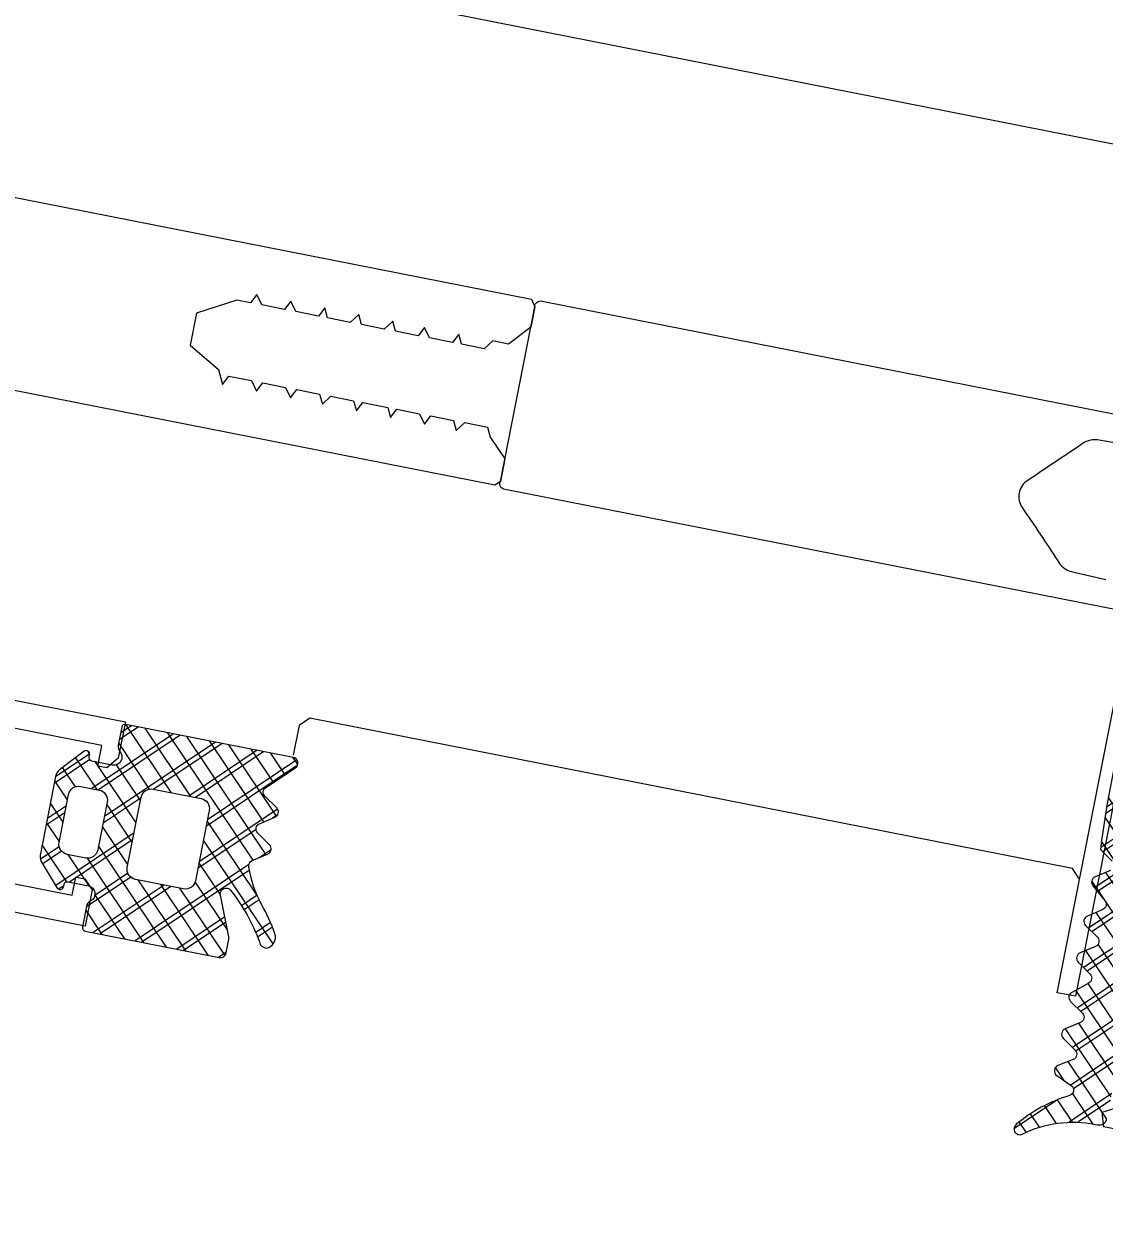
# Model space of a CAD drawing. Header units: millimetres. Extents: x -8689834 to 9419935, y 0 to 233063.
# Drawn here: x -188048.4 to -187991.4, y 112701.1 to 112764.3 of the extents above; entities that cross this region are included whole.
import ezdxf
from ezdxf import colors
from ezdxf.entities.mleader import LeaderData, LeaderLine
from ezdxf.math import Vec2, Vec3

# ---------------------------------------------------------------- set-up
doc = ezdxf.new("R2010")
doc.units = ezdxf.units.MM
doc.header["$MEASUREMENT"] = 0
doc.layers.get('0').update_dxf_attribs({"color": 250, "lineweight": 9})
for name, color, linetype, lineweight in [('АР_Окна', 4, 'Continuous', 0), ('АР_Отметки', 250, 'Continuous', 15), ('АР_Перегородки витражные', 152, 'Continuous', 13), ('АР_Сущ Несущая стена', 216, 'Continuous', 30)]:
    doc.layers.add(name, color=color, linetype=linetype, lineweight=lineweight)
doc.styles.add('ISOCPEUR', font='isocpeur.ttf', dxfattribs={"width": 0.7})

# ---------------------------------------------------------------- blocks, each defined once
blk = doc.blocks.new('стойка витр.')
h = blk.add_hatch()
h.set_pattern_fill('ANSI37', scale=0.5, angle=-69.23283665521843)
h.set_pattern_definition([(335.7671633447816, (-69115.31625940584, 318510.9409690977), (0.6515825639889636, 1.447617495164233), []), (65.76716334478155, (-69115.31625940584, 318510.9409690977), (-1.447617495164233, 0.6515825639889636), [])])
edge = h.paths.add_edge_path()
edge.add_line((-7.614656875375658, -25.62993601259222), (-7.273265914729564, -26.53020796886267))
edge.add_arc((-7.672138333263274, -26.68151659366696), 0.4266069692434679, -30.765631391378577, 20.77378547182468, ccw=False)
edge.add_arc((-6.938850257283542, -27.11794408495156), 0.4267278803339729, 149.2463648056786, 290.7703475873838)
edge.add_line((-6.787522688187892, -27.51693863464607), (-5.761497533734655, -27.12786096686614))
edge.add_arc((-5.826270069284272, -26.95688741173914), 0.1828317202082013, 290.7489596719217, 380.7853669983573)
edge.add_line((-5.655337706935825, -26.89200624793739), (-5.698566115868744, -26.77800989551906))
edge.add_arc((-5.527559815348082, -26.71316091253391), 0.1828894349380834, 65.75635340077491, 200.7677215485159, ccw=False)
edge.add_line((-5.452462167653721, -26.54640093915077), (-3.994188920449233, -27.29736676610628))
edge.add_arc((-4.339684557994865, -27.83227055815794), 0.6367804192296694, 19.809448943918426, 57.14148607166612, ccw=False)
edge.add_line((-3.740585688123247, -27.61647007986176), (-2.270775810728082, -31.49246202532231))
edge.add_arc((-2.862326952422118, -31.72816639327794), 0.6367804192285443, -15.60715938413449, 21.72487774361298, ccw=False)
edge.add_line((-2.249025291763246, -31.89948590572749), (-2.842686385673005, -33.42856309223862))
edge.add_arc((-3.009474684396633, -33.35352837480535), 0.1828894349365558, 200.7666051236535, 335.7779732896313, ccw=False)
edge.add_line((-3.180482248484623, -33.41837402567035), (-3.223710657359334, -33.30437767335388))
edge.add_arc((-3.394684212462365, -33.36915020895407), 0.1828317202037067, 20.74895968940122, 110.7853670142414)
edge.add_line((-3.459565376309911, -33.19821784662781), (-4.485590530792251, -33.58729551440774))
edge.add_arc((-4.334307311281267, -33.98630688185023), 0.4267278803335083, 110.7639791032461, 252.2879618854569)
edge.add_arc((-4.593835025358378, -34.79921876089735), 0.4266069692128739, 20.760541213745626, 72.2999580801698, ccw=False)
edge.add_line((-4.194927641627146, -34.64800234186259), (-3.805871961842058, -35.67396951244882))
edge.add_arc((-3.976804324152614, -35.73885067632053), 0.1828317201976034, -69.25104032001241, 20.78536702306718, ccw=False)
edge.add_line((-3.912031788582681, -35.9098242314285), (-10.63804850899032, -38.46038830642647))
edge.add_arc((-10.76198657700206, -38.18099989774544), 0.3056444463879536, 200.8460379983515, 293.92230867425997, ccw=False)
edge.add_line((-11.04762355046114, -38.2897659172595), (-11.3069940036512, -37.6057878035499))
edge.add_arc((-11.02280217192234, -37.49789568213767), 0.3039830703908278, 175.7219656777917, 200.7890354028728, ccw=False)
edge.add_line((-11.32593828623067, -37.47521963119652), (-11.26283276302274, -35.23454482450325))
edge.add_arc((-11.5667631736687, -35.21197449929495), 0.3047673113958011, 355.7529257944983, 510.3971654946409)
edge.add_arc((-3.085478140807247, -39.81161386289363), 9.95296756819478, 151.493160172311, 169.5799937381118)
edge.add_arc((-13.27454869620142, -38.00608067109534), 0.4002801790508524, 282.30928711923883, 359.2250395672268, ccw=False)
edge.add_arc((-13.15914824141406, -37.79549114656839), 0.6024183835459826, 172.8865217206561, 267.13931994465963, ccw=False)
edge.add_arc((-2.924576102079248, -39.73891867786803), 11.01872594919693, 160.6453850739864, 169.4469810176308, ccw=False)
edge.add_arc((-19.07760885644255, -34.09585671602533), 6.091684827120307, 340.9199566399376, 360.7754221413588)
edge.add_arc((-13.29124725463213, -34.01305259408502), 0.3047655738143686, 359.9316076928689, 436.4302022680961)
edge.add_line((-13.21974018984474, -33.71679460741143), (-14.0766899229202, -33.52020163946145))
edge.add_arc((-14.00514734915965, -33.22393144415915), 0.3047857747414494, 145.1100748207506, 256.424251871352, ccw=False)
edge.add_line((-14.2551486332959, -33.04959347808472), (-13.74402617113083, -32.33421562775766))
edge.add_arc((-13.99402745527389, -32.1598776616858), 0.3047857747455562, 325.1100748218798, 436.4242518702226)
edge.add_line((-13.92248488150653, -31.86360746638093), (-14.7794566025841, -31.6669565144839))
edge.add_arc((-14.7079140287954, -31.37068631918638), 0.3047857747434108, 145.1100748199116, 256.4242518659954, ccw=False)
edge.add_line((-14.95791531293071, -31.19634835310717), (-14.44679285076563, -30.48097050278011))
edge.add_arc((-14.69684457899481, -30.30662212908397), 0.3048331054870662, 325.1138936033488, 425.7589859189499)
edge.add_line((-14.57168746687239, -30.0286672415823), (-16.28069433249766, -29.27720980550657))
edge.add_arc((-16.15556139849932, -28.99925320327871), 0.3048247429148342, 110.79403674408451, 245.7632621299588, ccw=False)
edge.add_line((-16.26377712844987, -28.71428394233226), (-7.850470401957864, -25.52388481301023))
edge.add_arc((-7.785589238115906, -25.69481717533219), 0.1828317201977073, 20.785366643697614, 110.7853670130821, ccw=False)
edge = h.paths.add_edge_path(flags=16)
edge.add_line((-3.343847721320344, -31.0696095920357), (-4.256775251385989, -28.66215553430811))
edge.add_arc((-4.763091039367282, -28.8541548874382), 0.5414973949720253, 20.7671633452251, 110.7671633452251)
edge.add_line((-4.955090392497368, -28.34783909945691), (-5.880512773175724, -28.69876731990371))
edge.add_arc((-5.68851342006019, -29.20508310789228), 0.5414973949736688, 110.7671633435124, 200.7671633435124)
edge.add_line((-6.194829208048759, -29.39708246100781), (-5.281901677954011, -31.8045365187354))
edge.add_arc((-4.775585889972717, -31.61253716560532), 0.5414973949720253, 200.7671633452251, 290.7671633452251)
edge.add_line((-4.583586536842631, -32.11885295358661), (-3.658164156164275, -31.76792473313981))
edge.add_arc((-3.850163509294362, -31.26160894516579), 0.541497394965222, 290.7671633454981, 380.7671633454981)
edge = h.paths.add_edge_path(flags=16)
edge.add_line((-6.665125275787432, -32.97088079506648), (-8.003619441966293, -29.4411776089255))
edge.add_arc((-8.509935229947587, -29.63317696205559), 0.5414973949720253, 20.7671633452251, 110.7671633452251)
edge.add_line((-8.701934583077673, -29.12686117407429), (-11.1093675273587, -30.03978069775621))
edge.add_arc((-10.91736817424317, -30.54609648574478), 0.5414973949736688, 110.7671633435124, 200.7671633435124)
edge.add_line((-11.42368396223173, -30.73809583886032), (-10.08518979602377, -34.2677990250013))
edge.add_arc((-9.578874008042476, -34.07579967187121), 0.5414973949720253, 200.7671633452251, 290.7671633452251)
edge.add_line((-9.38687465491239, -34.5821154598525), (-6.979441710631363, -33.66919593617058))
edge.add_arc((-7.171441063761449, -33.16288014819656), 0.541497394965222, 290.7671633454981, 380.7671633454981)
h = blk.add_hatch()
h.set_pattern_fill('ANSI37', scale=0.5, angle=-69.23283665521843)
h.set_pattern_definition([(335.7671633447816, (-69115.91679156918, 318510.7132420751), (0.6515825639889636, 1.447617495164233), []), (65.76716334478155, (-69115.91679156918, 318510.7132420751), (-1.447617495164233, 0.6515825639889636), [])])
edge = h.paths.add_edge_path()
edge.add_arc((-61.4231846681505, -46.18171078326122), 0.5487303657935584, 155.7657062155241, 200.7671633447816)
edge.add_line((-61.92355794899049, -45.95647403381008), (-61.2158101547102, -44.38418138318229))
edge.add_arc((-61.04906058835331, -44.45924160668073), 0.1828645893715156, 20.76716334478156, 155.7657062155241)
edge.add_line((-60.87807688978501, -44.39440310015198), (-60.79158864807687, -44.62247867199039))
edge.add_arc((-60.62063568932354, -44.55765182228788), 0.1828317201998032, 200.7671633447816, 290.7671633447816)
edge.add_line((-60.55580883962102, -44.72860478100483), (-59.41573388126562, -44.29627843504568))
edge.add_arc((-59.56703588945675, -43.89728440591716), 0.4267183308264255, -69.23283665521843, 72.29363907948373)
edge.add_arc((-59.30747769982554, -43.08429274379887), 0.4267017864716978, 200.7671633447816, 252.293639079486)
edge.add_line((-59.70645626049372, -43.23558888620755), (-63.00984306025202, -34.52432573194528))
edge.add_arc((-62.72490235927398, -34.41627373836673), 0.3047399585219917, 110.7671633447816, 200.7671633447816)
edge.add_line((-62.83295435277978, -34.13133303751965), (-60.55276270053582, -33.26666451912024))
edge.add_arc((-60.44481104638544, -33.55134061801073), 0.3044569814295733, 76.40287424864536, 110.7671633447816)
edge.add_line((-60.3732352333609, -33.25541671472456), (-60.07017099490622, -33.59351893464918))
edge.add_arc((-108.2133039044274, -55.86215009907028), 53.04387976268197, 16.71140087810911, 24.82292581145404)
edge.add_line((-57.40971669906867, -40.60932389061054), (-57.92081016927841, -41.32469074693654))
edge.add_arc((-57.67080742027611, -41.49902445886983), 0.304784542952794, 145.110888314415, 256.4234383751481)
edge.add_line((-57.74235391136608, -41.79529244099831), (-56.88543317024596, -41.99189640294935))
edge.add_arc((-56.95697966133594, -42.28816438507783), 0.304784542952794, -34.8891116855724, 76.4234383751481)
edge.add_line((-56.70697691233363, -42.46249809701112), (-57.17481998566655, -43.29191928954242))
edge.add_arc((-56.92481723669334, -43.46625300146843), 0.304784542952794, 145.1108883144276, 256.4234383751481)
edge.add_line((-56.99636372778332, -43.76252098359691), (-56.1394429866632, -43.95912494554796))
edge.add_arc((-56.21098947775317, -44.25539292764006), 0.3047845429175452, -34.88911168634446, 76.4234383742182)
edge.add_line((-55.96098672877997, -44.42972663955879), (-56.47208019898972, -45.14509349588479))
edge.add_arc((-56.22207744998741, -45.31942720781808), 0.304784542952794, 145.110888314415, 256.4234383752311)
edge.add_line((-56.29362394107739, -45.61569518994656), (-55.43668121195515, -45.81235713578644))
edge.add_arc((-55.50822770304512, -46.10862511790765), 0.3047845429466369, -34.88911168643649, 76.42343837776687)
edge.add_line((-55.25822495407192, -46.28295882984094), (-55.76931842428166, -46.99832568616694))
edge.add_arc((-55.51931567527936, -47.17265939811477), 0.3047845429466368, 145.1108883110316, 256.4234383751786)
edge.add_line((-55.59086216636933, -47.46892738023598), (-54.69071301640361, -47.77952769444528))
edge.add_arc((-54.76225950749358, -48.07579567657376), 0.304784542952794, -34.88911168566796, 76.42343837513553)
edge.add_line((-54.51225675849128, -48.25012938850705), (-55.0233282406989, -48.96555422872189))
edge.add_arc((-54.7733254917257, -49.13988794066245), 0.3047845429466368, 145.1108883109486, 256.4234383751578)
edge.add_line((-54.84487198281568, -49.43615592278366), (-53.98795124169555, -49.6327598847347))
edge.add_arc((-54.05949773284374, -49.92902786688501), 0.3047845429818857, -34.88911169317796, 76.42343837111807)
edge.add_line((-53.80949498384143, -50.10336157886923), (-54.32058845405118, -50.81872843519523))
edge.add_arc((-54.07058570504887, -50.99306214712851), 0.3047845429527939, 145.110888314415, 256.4234383750821)
edge.add_line((-54.14213219613885, -51.289330129257), (-53.29055360303028, -51.47184183257195))
edge.add_arc((-53.362076024001, -51.76811134383752), 0.3047803799531579, -43.67508993618791, 76.42790436632716)
edge.add_line((-53.141638296569, -51.97858292939782), (-53.80995652789716, -52.62318184232572))
edge.add_arc((-53.58948976171087, -52.83365406201483), 0.304801821276656, 136.3285933989482, 262.747126980386)
edge.add_arc((-54.63612651554286, -61.05759711530845), 7.985474883734515, 59.5860415328172, 82.74712698038475)
edge.add_arc((-50.74783774605021, -54.43386708250182), 0.3048115604497932, 253.2910110232634, 419.5860415328165)
edge.add_arc((-52.57053616183111, -60.50577614369104), 6.03477116777137, 73.29101102326332, 110.7671633447816)
edge.add_line((-54.71029190413537, -54.86308986830409), (-54.82445022999309, -54.90637969896488))
edge.add_arc((-54.97574411131791, -54.50740710097307), 0.4266954176128115, 200.7671633447816, 290.7671633447816)
edge.add_line((-55.37471671431558, -54.65870098416781), (-56.71485841512913, -51.12465313347639))
edge.add_arc((-56.31587985443184, -50.97335699107498), 0.4267017864716978, 149.2366398299847, 200.7671633447816)
edge.add_arc((-57.04912318740389, -50.53689152278093), 0.4266140358978636, -30.76336017001563, 40.01429570365114)
edge.add_arc((-57.04924751253566, -50.53686138928606), 0.4266898917694475, 40.00046259028549, 110.7671633447816)
edge.add_line((-57.20053943697712, -50.13789395169442), (-58.34061702035251, -50.57022129308461))
edge.add_arc((-58.27579017065, -50.74117425180884), 0.1828317201998032, 110.7671633447816, 200.7671633447816)
edge.add_line((-58.44674312937423, -50.80600110151136), (-58.36025488766609, -51.03407667334977))
edge.add_arc((-58.5312385862635, -51.09891517987853), 0.1828645893715156, 245.768620474039, 380.7671633447816)
edge.add_line((-58.60629032819998, -51.26566856380668), (-60.17861897521652, -50.55800074261788))
edge.add_arc((-59.95340767674497, -50.05761600615369), 0.5487303657759914, 200.7671633447816, 245.768620474038)
edge.add_line((-60.46648650063435, -50.25217996134597), (-61.93626349206897, -46.37627473846078))
edge = h.paths.add_edge_path(flags=16)
edge.add_arc((-59.3589242202288, -49.0410722918532), 0.5414973949664272, 200.7671633447816, 290.7671633447816)
edge.add_line((-60.77816753828665, -46.82561758724478), (-59.8652400081919, -49.23307164497237))
edge.add_arc((-60.27185175029445, -46.63361823412561), 0.5414973949664272, 110.7671633447816, 200.7671633447816)
edge.add_line((-59.31039323387085, -45.68990118378861), (-60.46385110344272, -46.12730244614795))
edge.add_arc((-59.11839388072258, -46.19621697176626), 0.5414973949664272, 20.76716334478156, 110.7671633447816)
edge.add_line((-57.69915056266473, -48.4116716763674), (-58.61207809275948, -46.00421761863981))
edge.add_arc((-58.20546635065693, -48.60367102949385), 0.5414973949664272, -69.23283665521843, 20.76716334478156)
edge.add_line((-59.16692486710963, -49.54738807983085), (-58.01346699753776, -49.10998681747151))
at = {"lineweight": 0, "ltscale": 100, "transparency": 33554687}
for points in [[(-4.8720624113339, 3.563811556159635), (-32.68827406296623, -6.984337978748954), (-32.78663952485658, -7.412805841304362), (-32.39756185706938, -8.438830995786702), (-31.09647737510386, -9.118948907402228), (-30.2985029091069, -8.81635004535201), (-29.78357822878752, -9.142708211846184), (-28.64349873815081, -8.710380147196702), (-28.58844165704795, -8.16787993638718), (-28.18751332900138, -8.537466511741513), (-27.04754980615689, -8.105182423096267), (-26.87849637278123, -7.51945380341931), (-26.47751006082399, -7.889018390778801), (-25.33748855406884, -7.456712314131437), (-25.28243147299509, -6.914212103321915), (-24.7675067926466, -7.240570269808813), (-23.62748528589145, -6.808264193168725), (-23.5724282048177, -6.265763982351928), (-23.05744554058765, -6.592100160843984), (-21.91748201774317, -6.159816072198737), (-21.86242493664031, -5.617315861389216), (-21.46149660859373, -5.986902436743549), (-20.32147510183859, -5.554596360096184), (-20.15236368455226, -4.968845752424386), (-19.75143535650568, -5.338432327778719), (-18.6114718336612, -4.906148239133472), (-18.44241840028553, -4.320419619456516), (-18.0414320883574, -4.689984206808731), (-17.35739599072258, -4.430591765623831), (-15.14439867439796, -4.764904394331097), (-14.53915697429329, -6.360969294146344), (-15.78927863537683, -7.87813783652382), (-15.87193323494284, -8.691881148712127), (-16.27286156296032, -8.322294573416002), (-17.41288306971546, -8.754600650063367), (-17.58193650312023, -9.340329269682115), (-17.9828648311377, -8.97074269438599), (-19.12288633789285, -9.403048771026079), (-19.29193977129762, -9.988777390644827), (-19.69292608322576, -9.61921280335082), (-20.83288960607024, -10.05149689199607), (-20.8879466871731, -10.59399710274738), (-21.40287136749248, -10.26763893631141), (-22.54295085812919, -10.6999670009609), (-22.59800793926115, -11.24246721171221), (-22.99893626727862, -10.87288063641608), (-24.25289614239591, -11.34839313392149), (-24.30795322352787, -11.89089334468008), (-24.70893953545601, -11.52132875738607), (-25.84896104221116, -11.95363483402616), (-26.01801447558682, -12.53936345364491), (-26.4189428036334, -12.16977687834878), (-27.55896431035944, -12.60208295499615), (-27.61402139149141, -13.14458316574746), (-28.12900405569235, -12.81824698731361), (-29.26896757853683, -13.25053107595886), (-29.32402465966879, -13.79303128671745), (-29.89022619093885, -15.05085136390699), (-29.45792011427693, -16.19087287064031), (-29.14341260807123, -16.33238676948531), (-1.327200956468005, -5.784237234569446)], [(-2.258247086545452, -23.27287612311193), (-7.844300284108613, -25.39115610946465), (-7.152623754285742, -27.21515572990756), (-6.480474312818842, -27.61228183979256), (-6.024430919787847, -27.43934621633525), (-6.413508587575052, -26.41332106186019), (-1.739484192192322, -24.64089033441996)], [(1.113700732850702, -32.16493950470613), (-3.560323662532028, -33.93737023214635), (-3.906150933442404, -33.02539941386931), (-4.3621943264734, -33.19833503732661), (-4.645266100153094, -33.82723408192396), (-3.953589570330223, -35.65123370236688), (88.61521743849153, -0.5483364844694734)], [(-69.8438361948356, -5.633594956780144), (-69.21493715024553, -5.916666730459838), (-30.90838462579995, 8.609511357899464), (-30.62531285212026, 9.238410402496811), (-31.1873041553481, 10.72042096611403)], [(-67.79633972485317, -59.86096016635565), (-55.14222276612418, -55.06240889040782), (-55.17360051473952, -54.29197395897063), (-58.74284135404741, -53.81994964957266)], [(-56.0608929025766, -41.98018508909445), (-55.7778211288678, -41.3512860444971), (-17.47126860445132, -26.8251079561378), (-16.84236955983215, -27.10817972981749), (-16.28037825660431, -28.59019029343472)]]:
    blk.add_lwpolyline(points, dxfattribs=at)
blk.add_lwpolyline([(-72.91737339223619, -0.2793946658493951), (-54.81141330953687, -48.02608389785019), (-53.89938450735644, -47.68023463893769), (-72.00534459005576, 0.06645459306309931)], close=True)
for points in [[(-62.61002546586678, -19.89566012677096), (-60.83807044223067, -19.28752400128724, -0.2080566110632873), (-59.94503853938659, -19.40384657128016, -1.575399656426527e-05), (-56.87977393603069, -20.78551547546522, -0.4398191101055806), (-56.36006749374792, -22.15601788895583, -1.575399656426528e-05), (-57.73845635901671, -25.2227588602982, -0.2080566110632873), (-58.32981322327396, -25.9019745689875), (-60.05946139091975, -26.62167684709857, -0.4411110715409258)], [(-60.62370682114852, -28.40042247599195), (-29.6323624739598, -16.64818975485105, 0.5239329190821609), (-29.45792011430603, -16.19087287058937), (-29.84699778209324, -15.16484771611431), (-32.39756185706938, -8.438830995786702), (-32.78663952485658, -7.412805841304362, 0.5239329190821609), (-33.2204523376422, -7.186144611914642), (-64.21182667926769, -18.93829823563283, 0.4143255057077639)]]:
    blk.add_lwpolyline(points, format="xyb", dxfattribs=at)
at = {"color": 7, "lineweight": 0, "ltscale": 100, "transparency": 33554687}
blk.add_lwpolyline([(-7.614656875375658, -25.62993601259222), (-7.273265914729564, -26.53020796886267, -0.2287523810762611), (-7.305569090007339, -26.89973780277796, 0.7101639231358212), (-6.787522688187892, -27.51693863464607), (-5.761497533734655, -27.12786096686614, 0.4143996870914876), (-5.655337706935825, -26.89200624793739), (-5.698566115868744, -26.77800989551906, -0.6682503890445888), (-5.452462167653721, -26.54640093915077), (-3.994188920449233, -27.29736676610628, -0.1643479059441302), (-3.740585688123247, -27.61647007986176), (-2.270775810728082, -31.49246202532231, -0.1643479059441302), (-2.249025291763246, -31.89948590572749), (-2.842686385673005, -33.42856309223862, -0.6682503891596868), (-3.180482248484623, -33.41837402567035), (-3.223710657359334, -33.30437767335388, 0.4143996870833266), (-3.459565376309911, -33.19821784662781), (-4.485590530792251, -33.58729551440774, 0.7101639231391418), (-4.464132105349563, -34.39280682858953, -0.2287523810910513), (-4.194927641627146, -34.64800234186259), (-3.805871961842058, -35.67396951244882, -0.4143996871765861), (-3.912031788582681, -35.9098242314285), (-10.63804850899032, -38.46038830642647, -0.4300281847644905), (-11.04762355046114, -38.2897659172595), (-11.3069940036512, -37.6057878035499, -0.1098139781175365), (-11.32593828623067, -37.47521963119652), (-11.26283276302274, -35.23454482450325, 0.8000358277039689), (-11.83174935798161, -35.06142405519495, 0.07908294790216032), (-12.87430513065192, -38.01149454006372, -0.3488032577412263), (-13.18921346374555, -38.39715882165183, -0.4361245879823007), (-13.75692971088574, -37.72089072036033, -0.03842309887939363), (-13.32058396766661, -36.08715992321959, 0.08685322061285544), (-12.98648189794039, -34.01341638380836, 0.3467629046601076), (-13.21974018984474, -33.71679460741143), (-14.0766899229202, -33.52020163946145, -0.5278770357902526), (-14.2551486332959, -33.04959347808472), (-13.74402617113083, -32.33421562775766, 0.5278770357776507), (-13.92248488150653, -31.86360746638093), (-14.7794566025841, -31.6669565144839, -0.5278770357650493), (-14.95791531293071, -31.19634835310717), (-14.44679285076563, -30.48097050278011, 0.4697389635461835), (-14.57168746687239, -30.0286672415823), (-16.28069433249766, -29.27720980550657, -0.667984424932516), (-16.26377712844987, -28.71428394233226), (-7.850470401957864, -25.52388481301023, -0.4142135642613711)], format="xyb", close=True, dxfattribs=at)
at = {"color": 7}
for points in [[(-3.343847721320344, -31.0696095920357), (-4.256775251385989, -28.66215553430811, 0.414213562373095), (-4.955090392497368, -28.34783909945691), (-5.880512773175724, -28.69876731990371, 0.414213562373095), (-6.194829208048759, -29.39708246100781), (-5.281901677954011, -31.8045365187354, 0.414213562373095), (-4.583586536842631, -32.11885295358661), (-3.658164156164275, -31.76792473313981, 0.414213562373095)], [(-6.665125275787432, -32.97088079506648), (-8.003619441966293, -29.4411776089255, 0.414213562373095), (-8.701934583077673, -29.12686117407429), (-11.1093675273587, -30.03978069775621, 0.414213562373095), (-11.42368396223173, -30.73809583886032), (-10.08518979602377, -34.2677990250013, 0.414213562373095), (-9.38687465491239, -34.5821154598525), (-6.979441710631363, -33.66919593617058, 0.414213562373095)]]:
    blk.add_lwpolyline(points, format="xyb", close=True, dxfattribs=at)
at = {"color": 7, "lineweight": 0, "ltscale": 100, "transparency": 33554687}
for points in [[(-60.07017099493532, -33.59351893464918, -0.03540799054371244), (-57.40971669906867, -40.60932389061054), (-57.92081016927841, -41.32469074693654, 0.527867958552825)], [(-57.74235391136608, -41.79529244099831), (-56.88543317024596, -41.99189640294935, -0.5278679585528249), (-56.70697691233363, -42.46249809701112), (-57.17481998566655, -43.29191928953514, 0.527867958552825), (-56.99636372778332, -43.76252098359691), (-56.1394429866632, -43.95912494554796, -0.5278679585528249), (-55.96098672877997, -44.42972663955879), (-56.47208019898972, -45.14509349588479, 0.527867958552825), (-56.29362394107739, -45.61569518994656), (-55.43668121195515, -45.81235713578644, -0.5278679585717272), (-55.25822495407192, -46.28295882984094), (-55.76931842428166, -46.99832568616694, 0.5278679585717273), (-55.59086216636933, -47.46892738023598), (-54.69071301640361, -47.77952769444528, -0.5278679585528249), (-54.51225675849128, -48.25012938850705), (-55.02332824072801, -48.96555422872189, 0.5278679585717273), (-54.84487198281568, -49.43615592278366), (-53.98795124169555, -49.6327598847347, -0.5278679585717272), (-53.80949498384143, -50.10336157886923), (-54.32058845405118, -50.81872843519523, 0.5278679585528251), (-54.14213219613885, -51.289330129257), (-53.29055360303028, -51.47184183257923, -0.5779496213016146), (-53.141638296569, -51.97858292939782), (-53.80995652789716, -52.62318184232572, 0.615333828900983), (-53.62795459362678, -53.13601908472629, -0.1014034095220688), (-50.59355139863328, -54.17098724229436, -0.8870851218243345), (-50.83548992767464, -54.72580403192842, 0.1649969122064492), (-54.71037595931557, -54.86312174275372), (-54.82437231158838, -54.90635015161388, -0.4143043114941015), (-55.37473404189222, -54.65865529014263)]]:
    blk.add_lwpolyline(points, format="xyb", dxfattribs=at)
blk = doc.blocks.new('A$Cae753e6d')
h = blk.add_hatch()
h.set_pattern_fill('ANSI37', color=5, scale=0.4999999999999999, angle=11.05056813833426)
h.set_pattern_definition([(56.05056813833426, (-325621.265985979, -14412.00416827056), (-1.316880116997287, 0.8865568269756945), []), (146.0505681383342, (-325621.265985979, -14412.00416827056), (-0.8865568269756945, -1.316880116997287), [])])
edge = h.paths.add_edge_path()
edge.add_line((9.422311599832028, -56.64755076107394), (10.36728703428525, -56.46300046607212))
edge.add_arc((10.44910543868434, -56.88168800458581), 0.4266069692410905, 49.51777340105292, 101.05719026425612, ccw=False)
edge.add_arc((11.00303281618015, -56.23257721432165), 0.4267278803678299, 229.5297695967835, 371.0537523784885)
edge.add_line((11.42184393119533, -56.150760750068), (11.21151499263942, -55.07378777605481))
edge.add_arc((11.03206214064672, -55.10877508535126), 0.1828317201694474, 11.0323644559501, 101.0687717823858)
edge.add_line((10.99696080910508, -54.92934450149187), (10.87730390776414, -54.95271306288487))
edge.add_arc((10.84224677426001, -54.77321503280623), 0.1828894349371676, 146.0397581948862, 281.0511263426273, ccw=False)
edge.add_line((10.69055363093503, -54.67104979566648), (11.67686645395588, -53.36044018491521))
edge.add_arc((12.14578586899953, -53.79125787782336), 0.63678041924009, 100.09285373580951, 137.4248908635572, ccw=False)
edge.add_line((12.03419396467507, -53.16433160686574), (16.10265033214819, -52.36977674829541))
edge.add_arc((16.23513446424144, -52.99262284237732), 0.636780419116041, 64.67624540846452, 102.00828253621222, ccw=False)
edge.add_line((16.50750624388456, -52.41703365222202), (17.91445317131002, -53.26024826329376))
edge.add_arc((17.81234518105123, -53.41197994665619), 0.1828894349345614, -78.94999008860498, 56.06137807737059, ccw=False)
edge.add_line((17.84739881695714, -53.59147865980049), (17.72774191573262, -53.61484722116438))
edge.add_arc((17.76272922512661, -53.7943000731664), 0.1828317201972567, 101.0323644853947, 191.0687718102334)
edge.add_line((17.58329864125699, -53.82940140480059), (17.79362757969648, -54.90637437884288))
edge.add_arc((18.21244778606908, -54.82460446636816), 0.426727880331382, 191.0473838963404, 332.5713666785506)
edge.add_arc((18.96989638354592, -55.21760825723041), 0.4266069692042826, 101.04394600933529, 152.5833628757597, ccw=False)
edge.add_line((18.88817476341501, -54.79890181713563), (19.96508687443566, -54.58858476499154))
edge.add_arc((20.00018820607829, -54.76801534885613), 0.1828317201939407, 11.032364470052812, 101.06877181313212, ccw=False)
edge.add_line((20.17964105808642, -54.73302803951083), (21.55843372305389, -61.79302866350918))
edge.add_arc((21.26213561383305, -61.86803505050477), 0.3056444464046099, -78.87055721437781, 14.205713461530422, ccw=False)
edge.add_line((21.32113300031051, -62.1679314259527), (20.60319159307983, -62.30814279404876))
edge.add_arc((20.54481166466213, -62.00981832130684), 0.3039830703818929, 256.0053704728492, 281.0724401979303, ccw=False)
edge.add_line((20.47129915107507, -62.30477868716116), (18.2734182884451, -61.86440883117029))
edge.add_arc((18.19987592661227, -62.16016994274878), 0.3047673114133021, 76.03633058298733, 230.68057028313)
edge.add_arc((24.1649595457776, -54.57685566072807), 9.952967568197618, 231.7765649659957, 249.8633985317964)
edge.add_arc((20.66566831718335, -64.31503155701597), 0.4002801790500981, 2.592691911632528, 79.50844435961972, ccw=False)
edge.add_arc((20.47757647516795, -64.16574434473631), 0.6024183835098942, 253.1699265163702, 347.42272474037395, ccw=False)
edge.add_arc((24.12046342160097, -54.40599270143939), 11.01872594909505, 240.92878986685412, 249.7303858104985, ccw=False)
edge.add_arc((15.83212724664761, -69.37489710095741), 6.091684827287554, 61.20336143423746, 81.05882693565867)
edge.add_arc((16.7271034230545, -63.65756776326981), 0.304765573773833, 80.21501248920164, 156.7136070644281)
edge.add_line((16.4471639636904, -63.53708559011284), (16.108759613242, -64.34856210592261))
edge.add_arc((15.82881411340204, -64.2280428726535), 0.3047857747146675, 225.3934796143647, 336.70765666496777, ccw=False)
edge.add_line((15.61478315573186, -64.44503392690967), (14.99593229638413, -63.82050590189465))
edge.add_arc((14.78190133872031, -64.03749695616524), 0.3047857747204634, 45.3934796171209, 156.7076566654631)
edge.add_line((14.50195583887398, -63.91697772289626), (14.16349062533118, -64.72846612503054))
edge.add_arc((13.88354512543519, -64.6079468917001), 0.3047857747903789, 225.3934796124579, 336.70765665854196, ccw=False)
edge.add_line((13.66951416770462, -64.82493794600305), (13.0506633084733, -64.20040992098802))
edge.add_arc((12.83661357877662, -64.4174489391681), 0.3048331054787111, 45.39729839756603, 146.0423907131678)
edge.add_line((12.58376943366602, -64.24717545186286), (11.55465451919008, -65.80483884230489))
edge.add_arc((11.30180460331359, -65.63458889688393), 0.3048247428844812, 191.0774415371327, 326.0466669230062, ccw=False)
edge.add_line((11.00265923689585, -65.69315658102278), (9.277982346364297, -56.8620826767874))
edge.add_arc((9.457412930263347, -56.82698134519929), 0.1828317202172859, 101.06877142490299, 191.0687717942871, ccw=False)
edge = h.paths.add_edge_path(flags=16)
edge.add_line((15.50475630001165, -53.35608817577304), (12.97775884275325, -53.84960166733072))
edge.add_arc((13.08155051076756, -54.38105883252138), 0.5414973949906723, 101.0505681359266, 191.0505681359267)
edge.add_line((12.5500933455769, -54.48485050053569), (12.73979932523798, -55.45622521704354))
edge.add_arc((13.27125649036316, -55.35243354906561), 0.5414973949194297, 191.0505681334767, 281.0505681334768)
edge.add_line((13.37504815834109, -55.88389071419078), (15.90204561559949, -55.39037722261855))
edge.add_arc((15.79825394758518, -54.85892005742789), 0.5414973949906723, 281.0505681359267, 371.0505681359267)
edge.add_line((16.32971111277584, -54.75512838941358), (16.14000513323117, -53.78375367289118))
edge.add_arc((15.60854796806234, -53.88754534094187), 0.5414973949762222, 11.05056814014731, 101.0505681401473)
edge = h.paths.add_edge_path(flags=16)
edge.add_line((16.81820486090146, -56.95060756772), (13.11323240352795, -57.67417532925901))
edge.add_arc((13.21702407160046, -58.20563249439147), 0.5414973949447008, 101.0505681431519, 191.0505681431519)
edge.add_line((12.68556690646801, -58.30942416246398), (13.17907606984954, -60.83639945785399))
edge.add_arc((13.71053323503293, -60.73260778981785), 0.541497394987715, 191.050568138341, 281.050568138341)
edge.add_line((13.81432490306906, -61.26406495500123), (17.51929736044258, -60.54049719343311))
edge.add_arc((17.41550569237006, -60.00904002830066), 0.5414973949447008, 281.0505681431519, 371.0505681431519)
edge.add_line((17.94696285750251, -59.90524836022814), (17.45345369412098, -57.37827306483814))
edge.add_arc((16.92199652895215, -57.48206473288883), 0.5414973949762222, 11.05056814014731, 101.0505681401473)
h = blk.add_hatch()
h.set_pattern_fill('ANSI37', color=5, scale=0.4999999999999999, angle=11.05056813833426)
h.set_pattern_definition([(56.05056813833426, (-325621.142880525, -14412.63452017483), (-1.316880116997287, 0.8865568269756945), []), (146.0505681383342, (-325621.142880525, -14412.63452017483), (-0.8865568269756945, -1.316880116997287), [])])
edge = h.paths.add_edge_path()
edge.add_arc((20.59773605712689, -113.1527982841944), 0.5487303657935583, 236.0491110090769, 281.0505681383343)
edge.add_line((20.29127997625619, -113.6079792196397), (18.86099249508698, -112.6450208401075))
edge.add_arc((18.96311908843927, -112.4933316382521), 0.1828645893715156, 101.0505681383343, 236.0491110090769)
edge.add_line((18.92806846648455, -112.3138576540514), (19.16746925096959, -112.2671035440726))
edge.add_arc((19.13242493045982, -112.0876618260954), 0.1828317201998032, 281.0505681383343, 371.0505681383343)
edge.add_line((19.31186664837878, -112.0526175056148), (19.07815819128882, -110.8559315245948))
edge.add_arc((18.65935190347955, -110.9377228825033), 0.4267183308264255, 11.05056813833426, 152.5770438730364)
edge.add_arc((17.90182981092948, -110.5446755878656), 0.4267017864716978, 281.0505681383343, 332.5770438730386)
edge.add_line((17.98361799796112, -110.9634656391572), (8.839792482554913, -112.7492217915715))
edge.add_arc((8.781381365726702, -112.4501322099823), 0.3047399585219916, 191.0505681383343, 281.0505681383343)
edge.add_line((8.482291784253903, -112.5085433267668), (8.01486631447915, -110.1151275567972))
edge.add_arc((8.313678155071102, -110.0567706817965), 0.3044569814295733, 156.6862790421981, 191.0505681383343)
edge.add_line((8.034079589531757, -109.9362771314773), (8.418481235043146, -109.6946236218791))
edge.add_arc((22.24230943922885, -160.905510687604), 53.04387976268197, 96.9948056716618, 105.1063306050067)
edge.add_line((15.78265968197957, -108.2564261248917), (16.40150459809229, -108.880923718345))
edge.add_arc((16.61553160997573, -108.6639305022254), 0.3047845429527939, 225.3942931079677, 336.7068431687009)
edge.add_line((16.89547426719218, -108.7844532231102), (17.23388456075918, -107.9730071388767))
edge.add_arc((17.51382721809205, -108.0935298597615), 0.3047845429527939, 45.39429310798031, 156.7068431687008)
edge.add_line((17.72785422985908, -107.8765366436419), (18.46641691029072, -108.4776537893777))
edge.add_arc((18.68044392217416, -108.2606605732872), 0.3047845429527939, 225.3942931079802, 336.7068431687009)
edge.add_line((18.96038657950703, -108.3811832941719), (19.29879687307402, -107.5697372099385))
edge.add_arc((19.57873953029048, -107.6902599308232), 0.3047845429175451, 45.39429310720823, 156.7068431677709)
edge.add_line((19.79276654205751, -107.4732667147327), (20.41161145817023, -108.097764308186))
edge.add_arc((20.62563847005367, -107.8807710920519), 0.3047845429527939, 225.3942931079677, 336.7068431687838)
edge.add_line((20.90558112727012, -108.0012938129512), (21.24405228393152, -107.1898358423641))
edge.add_arc((21.52399494126439, -107.3103585632489), 0.3047845429466368, 45.39429310711621, 156.7068431713195)
edge.add_line((21.73802195303142, -107.0933653471584), (22.35686686914414, -107.7178629406117))
edge.add_arc((22.57089388102759, -107.5008697244775), 0.3047845429466368, 225.3942931045843, 336.7068431687313)
edge.add_line((22.85083653824404, -107.6213924453623), (23.30890373303555, -106.786577799794))
edge.add_arc((23.58884639036842, -106.9071005206933), 0.3047845429527939, 45.39429310788474, 156.7068431686882)
edge.add_line((23.80287340213545, -106.6901073045738), (24.42177918134257, -107.3145930116734))
edge.add_arc((24.63580619322602, -107.0975997955684), 0.3047845429466368, 225.3942931045013, 336.7068431687105)
edge.add_line((24.91574885044247, -107.2181225164531), (25.25415914400946, -106.4066764322197))
edge.add_arc((25.53410180134233, -106.5271991531772), 0.3047845429818856, 45.39429310037474, 156.7068431646707)
edge.add_line((25.74812881322578, -106.3102059370576), (26.3669737293385, -106.9347035305109))
edge.add_arc((26.58100074110553, -106.7177103143913), 0.3047845429527939, 225.3942931079677, 336.7068431686348)
edge.add_line((26.86094339843839, -106.8382330352761), (27.18456197169144, -106.0296740447957))
edge.add_arc((27.46451019868255, -106.1501732989273), 0.3047803799531579, 36.60831485736478, 156.7113091598798)
edge.add_line((27.70916684006806, -105.9684201481141), (28.23172341636382, -106.7359432040976))
edge.add_arc((28.47638558375183, -106.5541615381226), 0.3048018212766559, 216.6119981925009, 343.0305317739388)
edge.add_arc((36.40570711600594, -108.9737788378989), 7.985474883734514, 139.8694463263699, 163.0305317739375)
edge.add_arc((30.53324240748771, -104.02334983123), 0.3048115604497932, 333.5744158168162, 499.8694463263692)
edge.add_arc((36.21042197127827, -106.844686635508), 6.034771167771369, 153.574415816816, 191.0505681383343)
edge.add_line((30.28754513617605, -108.0014031246974), (30.31094690109603, -108.1212300423649))
edge.add_arc((29.89216310868505, -108.2030170070211), 0.4266954176128115, 281.0505681383343, 371.0505681383343)
edge.add_line((29.97395007428713, -108.6218008048018), (26.26441721583251, -109.3462591962743))
edge.add_arc((26.18262902880087, -108.9274691449536), 0.4267017864716978, 229.5200446235374, 281.0505681383343)
edge.add_arc((25.62867177068256, -109.576529424492), 0.4266140358978635, 49.52004462353707, 120.2977004972038)
edge.add_arc((25.62862108647823, -109.5766468803631), 0.4266898917694475, 120.2838673838382, 191.0505681383343)
edge.add_line((25.20984271063935, -109.6584327871533), (25.44355170580093, -110.8551215235348))
edge.add_arc((25.62299342371989, -110.8200772030541), 0.1828317201998032, 191.0505681383343, 281.0505681383343)
edge.add_line((25.65803774422966, -110.9995189210022), (25.8974385287147, -110.9527648110234))
edge.add_arc((25.93248915078584, -111.1322387952532), 0.1828645893715156, 326.0520252675917, 461.0505681383343)
edge.add_line((26.0841835468309, -111.2343576730345), (25.12129791791085, -112.6646941316721))
edge.add_arc((24.66610139573459, -112.3582612032769), 0.5487303657759913, 281.0505681383343, 326.0520252675907)
edge.add_line((24.77127944503445, -112.8968172264576), (20.70291410642676, -113.6913543074188))
edge = h.paths.add_edge_path(flags=16)
edge.add_arc((23.76447425049264, -111.6007387981954), 0.5414973949664271, 281.0505681383343, 371.0505681383343)
edge.add_line((21.34126846131403, -112.6257094549219), (23.86826591857243, -112.1321959633351))
edge.add_arc((21.23747679323424, -112.0942522897385), 0.5414973949664271, 191.0505681383343, 281.0505681383343)
edge.add_line((20.46956775535364, -110.9873105300649), (20.70601962809451, -112.1980439578037))
edge.add_arc((21.00102492049336, -110.8835188619996), 0.5414973949664271, 101.0505681383343, 191.0505681383343)
edge.add_line((23.42423070967197, -109.8585482052731), (20.89723325241357, -110.3520616968599))
edge.add_arc((23.52802237775177, -110.3900053704565), 0.5414973949664271, 11.05056813833426, 101.0505681383343)
edge.add_line((24.29593141563237, -111.4969471301592), (24.05947954289149, -110.2862137024204))
at = {"color": 5, "lineweight": 0, "ltscale": 100, "transparency": 33554687}
for points in [[(-18.8897597193718, -49.01712881213462), (-13.18760490964632, -78.2145691072219), (-12.7818851970369, -78.38383808873186), (-11.70491222303826, -78.17350915024872), (-10.81496048928238, -77.0058760252723), (-10.97854041866958, -76.168277716788), (-10.56995763466693, -75.71582088140713), (-10.80366702086758, -74.51913014306047), (-11.32909261167515, -74.37330247237696), (-10.89714126626495, -74.0405025381915), (-11.13082687975839, -72.84393352607731), (-11.6796210318571, -72.5784489541984), (-11.24768157291692, -72.24558815688943), (-11.48137907276396, -71.04895828163717), (-12.00680466345511, -70.90313061099732), (-11.59822187945247, -70.45067377558735), (-11.83191937929951, -69.25404390033509), (-12.35734496999066, -69.10821622968069), (-11.94877407234162, -68.65569853117631), (-12.18245968583506, -67.45912951904756), (-12.70788527664263, -67.31330184837861), (-12.27593393123243, -66.98050191419316), (-12.50963143107947, -65.7838720389409), (-13.05843746953178, -65.51832660393848), (-12.626486124238, -65.18552666975302), (-12.86017173773143, -63.98895765763882), (-13.40896588971373, -63.72347308575991), (-12.97702643077355, -63.39061228848004), (-13.11724968522321, -62.67261001805309), (-12.41423455590848, -60.54778254653502), (-10.73891621269286, -60.22059891495155), (-9.454501144122332, -61.70884704113996), (-8.666381303337403, -61.92765535345825), (-9.098332648631185, -62.2604552876146), (-8.864635148784146, -63.45708516286686), (-8.315840996801853, -63.72256973476033), (-8.74779234197922, -64.05536966893123), (-8.514094842132181, -65.25199954416894), (-7.965300690149888, -65.51748411607696), (-8.397240149090067, -65.85034491337137), (-8.163554535596631, -67.04691392548557), (-7.638128944905475, -67.19274159615452), (-8.046711728908122, -67.64519843153539), (-7.813002342707478, -68.8418891698966), (-7.287576752016321, -68.98771684059466), (-7.719528097310103, -69.32051677475101), (-7.462473922409117, -70.63674268806062), (-6.937048331834376, -70.78257035877323), (-7.368987790658139, -71.11543115605309), (-7.135290290811099, -72.31206103130535), (-6.586496138828807, -72.57754560316971), (-7.018447484122589, -72.91034553736972), (-6.78474998427555, -74.10697541259287), (-6.259324393584393, -74.25280308329093), (-6.667895291233435, -74.70532078178076), (-6.43420967774, -75.90188979389495), (-5.908784087048844, -76.047717464593), (-4.764568500220776, -76.81808504663059), (-3.567938624997623, -76.584387546769), (-3.375373831600882, -76.29827575852687), (-9.077528641326353, -47.10083546345413)], [(8.00309199502226, -50.97016818966949), (9.148199046496302, -56.83359980155365), (11.06277032906655, -56.45969093363965), (11.56764145288616, -55.86420863568492), (11.47415532113519, -55.38552016772155), (10.39718234702013, -55.59584910621925), (9.439035672694445, -50.68973356715287)], [(17.33669546828605, -49.14734908640094), (18.29484214261174, -54.05346462546731), (17.33758693293203, -54.24041311624751), (17.43107306468301, -54.71910158421088), (18.00317491497844, -55.10425494366791), (19.91774619743228, -54.73034607573936), (0.9417017695959657, 42.43501381140959)], [(17.36150292877574, -107.1583186339558), (16.7894010784803, -106.7731652744842), (8.936789966071956, -66.56448070413899), (9.321943325572647, -65.99237885387265), (10.87754390446935, -65.68857566999213)], [(-20.78989628434647, -114.6091493342537), (-20.40474292496219, -114.0370474840165), (-28.25735403737053, -73.8283629136422), (-28.82945588754956, -73.44320955418516), (-30.38505646644626, -73.74701273805113)], [(33.00512306310702, -121.7432416222728), (30.41110577620566, -108.4607778196223), (29.64642724627629, -108.3616753852984), (28.57877613394521, -111.8000482882926)]]:
    blk.add_lwpolyline(points, dxfattribs=at)
blk.add_lwpolyline([(9.422311599832028, -56.64755076107394), (10.36728703428525, -56.46300046607212, -0.2287523810762611), (10.72606386034749, -56.55720759088581, 0.7101639231358212), (11.42184393119533, -56.150760750068), (11.21151499263942, -55.07378777605481, 0.4143996870914876), (10.99696080910508, -54.92934450149187), (10.87730390776414, -54.95271306288487, -0.6682503890445888), (10.69055363093503, -54.67104979566648), (11.67686645395588, -53.36044018491521, -0.1643479059441302), (12.03419396467507, -53.16433160686574), (16.10265033214819, -52.36977674829541, -0.1643479059441302), (16.50750624388456, -52.41703365222202), (17.91445317131002, -53.26024826329376, -0.6682503891596868), (17.84739881695714, -53.59147865980049), (17.72774191573262, -53.61484722116438, 0.4143996870833266), (17.58329864125699, -53.82940140480059), (17.79362757969648, -54.90637437884288, 0.7101639231391418), (18.59120517608244, -55.02117385198653, -0.2287523810910513), (18.88817476341501, -54.79890181713563), (19.96508687443566, -54.58858476499154, -0.4143996871765861), (20.17964105808642, -54.73302803951083), (21.55843372305389, -61.79302866350918, -0.4300281847644905), (21.32113300031051, -62.1679314259527), (20.60319159307983, -62.30814279404876, -0.1098139781175365), (20.47129915107507, -62.30477868716116), (18.2734182884451, -61.86440883117029, 0.8000358277039689), (18.00676217535511, -62.3959456691955, 0.07908294790216032), (20.73855557898059, -63.92144336002821, -0.3488032577412263), (21.0655387485167, -64.29692465541302, -0.4361245879823007), (20.30315572861582, -64.74235973818577, -0.03842309887939363), (18.76650560752023, -64.03654083050787, 0.08685322061285544), (16.77889872831292, -63.35723577810859, 0.3467629046601076), (16.4471639636904, -63.53708559011284), (16.108759613242, -64.34856210592261, -0.5278770357902526), (15.61478315573186, -64.44503392690967), (14.99593229638413, -63.82050590189465, 0.5278770357776507), (14.50195583887398, -63.91697772289626), (14.16349062533118, -64.72846612503054, -0.5278770357650493), (13.66951416770462, -64.82493794600305), (13.0506633084733, -64.20040992098802, 0.4697389635461835), (12.58376943366602, -64.24717545186286), (11.55465451919008, -65.80483884230489, -0.667984424932516), (11.00265923689585, -65.69315658102278), (9.277982346364297, -56.8620826767874, -0.4142135642613711)], format="xyb", close=True, dxfattribs=at)
at = {"color": 5}
for points in [[(15.50475630001165, -53.35608817577304), (12.97775884275325, -53.84960166733072, 0.414213562373095), (12.5500933455769, -54.48485050053569), (12.73979932523798, -55.45622521704354, 0.414213562373095), (13.37504815834109, -55.88389071419078), (15.90204561559949, -55.39037722261855, 0.414213562373095), (16.32971111277584, -54.75512838941358), (16.14000513323117, -53.78375367289118, 0.414213562373095)], [(16.81820486090146, -56.95060756772), (13.11323240352795, -57.67417532925901, 0.414213562373095), (12.68556690646801, -58.30942416246398), (13.17907606984954, -60.83639945785399, 0.414213562373095), (13.81432490306906, -61.26406495500123), (17.51929736044258, -60.54049719343311, 0.414213562373095), (17.94696285750251, -59.90524836022814), (17.45345369412098, -57.37827306483814, 0.414213562373095)]]:
    blk.add_lwpolyline(points, format="xyb", close=True, dxfattribs=at)
at = {"color": 5, "lineweight": 0, "ltscale": 100, "transparency": 33554687}
for points in [[(-5.511540284380317, -109.8861885557999), (-5.811890986515209, -108.037014792033, -0.2080566110632873), (-5.546515761641786, -107.1764260924829, -1.575399656426527e-05), (-3.667327771196142, -104.3883248486236, -0.4398191101055806), (-2.228772338363342, -104.1073801597377, -1.575399656426528e-05), (0.5613376825349405, -105.9835843384499, -0.2080566110632873), (1.1310036086943, -106.6810925122263), (1.548460339545272, -108.5073958908761, -0.4411110715409258)], [(3.206458747037686, -109.3637545765087), (-3.14662360935472, -76.83351106449845, 0.5239329190821609), (-3.567938624997623, -76.58438754678355), (-4.644911599112675, -76.79471648528124), (-11.70491222303826, -78.17350915024872), (-12.7818851970369, -78.38383808873186, 0.5239329190821609), (-13.07851158862468, -78.77317297449918), (-6.725512257195078, -111.3034327009955, 0.4143255057077639)], [(8.41848123492673, -109.6946236219082, -0.03540799054371244), (15.78265968197957, -108.2564261248917), (16.40150459809229, -108.880923718345, 0.527867958552825)], [(16.89547426719218, -108.7844532231102), (17.23388456075918, -107.9730071388767, -0.5278679585528249), (17.72785422985908, -107.8765366436419), (18.46641691040713, -108.4776537893777, 0.527867958552825), (18.96038657950703, -108.3811832941719), (19.29879687307402, -107.5697372099385, -0.5278679585528249), (19.79276654205751, -107.4732667147327), (20.41161145817023, -108.0977643081715, 0.527867958552825), (20.90558112727012, -108.0012938129512), (21.24405228404794, -107.1898358423641, -0.5278679585717272), (21.73802195303142, -107.0933653471584), (22.35686686914414, -107.7178629405971, 0.5278679585717273), (22.85083653824404, -107.6213924453623), (23.30890373303555, -106.786577799794, -0.5278679585528249), (23.80287340213545, -106.6901073045738), (24.42177918134257, -107.314593011688, 0.5278679585717273), (24.91574885044247, -107.2181225164531), (25.25415914400946, -106.4066764322197, -0.5278679585717272), (25.74812881322578, -106.3102059370576), (26.3669737293385, -106.9347035305109, 0.5278679585528251), (26.86094339843839, -106.8382330352761), (27.18456197180785, -106.0296740447957, -0.5779496213016146), (27.70916684006806, -105.9684201481141), (28.23172341636382, -106.7359432040976, 0.615333828900983), (28.76792117010336, -106.6431061958428, -0.1014034095220688), (30.30017333547585, -103.8269092675764, -0.8870851218243345), (30.80619792651851, -104.1590162310022, 0.1649969122064492), (30.28756236704066, -108.0014913536725), (30.3109309283318, -108.1211482548824, -0.4143043114941015), (29.97390211129095, -108.6218101717968)]]:
    blk.add_lwpolyline(points, format="xyb", dxfattribs=at)
at = {"color": 5}
blk.add_lwpolyline([(-26.58602442033589, -116.7349410198949), (23.53155181894545, -106.9471590939502), (23.34459144191351, -105.9898430211324), (-26.77298479748424, -115.7776249470771)], close=True, dxfattribs=at)
at = {"layer": 'АР_Перегородки витражные', "rotation": 80.28340479355269}
blk.add_blockref('стойка витр.', (-14.5547906588763, -44.81643979817454), dxfattribs=at)
blk = doc.blocks.new('A$Cec9b444d')
at = {"color": 241, "ltscale": 100, "true_color": 0xf7abae, "xscale": -1, "rotation": 89.90413134762046}
blk.add_blockref('A$Cae753e6d', (6134.083444841612, 136.0487856346961), dxfattribs=at)
blk = doc.blocks.new('_DotSmall')
at = {"color": 0, "linetype": 'ByBlock', "const_width": 0.5}
blk.add_lwpolyline([(-0.0625, 0, 1), (0.0625, 0, 1)], format="xyb", close=True, dxfattribs=at)

msp = doc.modelspace()

# ---------------------------------------------------------------- linework, layer by layer
at = {"layer": 'АР_Сущ Несущая стена', "lineweight": 18, "ltscale": 100}
for centre, radius, start, end in [((-197116.3547424845, 115484.5892881857), 9778.654617052323, 272.5925479651556, 356.6353913736798), ((-197124.0221649795, 115502.5789153872), 9144.28346907419, 272.8206375183279, 356.2887310665694)]:
    msp.add_arc(centre, radius, start, end, dxfattribs=at)

# ---------------------------------------------------------------- block references
at = {"layer": 'АР_Окна', "ltscale": 100}
msp.add_blockref('A$Cec9b444d', (-194233.915110983, 112600.6824583525), dxfattribs=at)

# ---------------------------------------------------------------- leaders
at = {"layer": 'АР_Отметки'}
ml = msp.add_multileader_mtext('Standard', dxfattribs=at)
ml.set_content('-0,180', color=256, style='ISOCPEUR')
ml.set_leader_properties(color=256, linetype='Continuous', lineweight=-1)
ml.set_arrow_properties(name='DOTSMALL')
ml.build(insert=Vec2(0, 0))
ml.multileader.update_dxf_attribs({"has_text_frame": 1, "text_left_attachment_type": 4, "text_right_attachment_type": 4, "dogleg_length": 100, "arrow_head_size": 180})
ctx = ml.context
ctx.base_point, ctx.char_height, ctx.arrow_head_size, ctx.landing_gap_size, ctx.plane_origin = Vec3(-195902.0642932919, 128915.241882303), 250, 180, 50, Vec3(-198063.2766633604, 127966.4929527332)
ctx.left_attachment, ctx.right_attachment = 4, 4
notes = []
notes.append((ctx, [(0, (0, 0, 0), (0, 0), (1, 0), 1, [])]))
ctx.mtext.insert, ctx.mtext.width, ctx.mtext.line_spacing_style, ctx.mtext.flow_direction = Vec3(-195852.0642932919, 129248.5752156363), 852.6970314602484, 2, 5
ml = msp.add_multileader_mtext('Standard', dxfattribs=at)
ml.set_content('-0,180', color=256, style='ISOCPEUR')
ml.set_leader_properties(color=256, linetype='Continuous', lineweight=-1)
ml.set_arrow_properties(name='DOTSMALL')
ml.build(insert=Vec2(0, 0))
ml.multileader.update_dxf_attribs({"has_text_frame": 1, "text_left_attachment_type": 4, "text_right_attachment_type": 4, "dogleg_length": 100, "arrow_head_size": 180})
ctx = ml.context
ctx.base_point, ctx.char_height, ctx.arrow_head_size, ctx.landing_gap_size, ctx.plane_origin = Vec3(-204920.7289735465, 122356.4684258734), 250, 180, 50, Vec3(-207081.9413436151, 121407.7194963036)
ctx.left_attachment, ctx.right_attachment = 4, 4
notes.append((ctx, [(0, (0, 0, 0), (0, 0), (1, 0), 1, [])]))
ctx.mtext.insert, ctx.mtext.width, ctx.mtext.line_spacing_style, ctx.mtext.flow_direction = Vec3(-204870.7289735465, 122689.8017592067), 852.6970314602484, 2, 5
ml = msp.add_multileader_mtext('Standard', dxfattribs=at)
ml.set_content('{\\W0.8;-2,730}', color=256, style='ISOCPEUR')
ml.set_leader_properties(color=256, linetype='Continuous', lineweight=-1)
ml.set_arrow_properties(name='DOTSMALL')
ml.build(insert=Vec2(0, 0))
ml.multileader.update_dxf_attribs({"has_text_frame": 1, "text_left_attachment_type": 4, "text_right_attachment_type": 4, "dogleg_length": 100, "arrow_head_size": 180})
ctx = ml.context
ctx.base_point, ctx.char_height, ctx.arrow_head_size, ctx.landing_gap_size, ctx.plane_origin = Vec3(-314791.3210058988, 121809.0184862664, 2.299351988461806e-08), 250, 180, 50, Vec3(-319449.8299409288, 117956.7109726352, 2.299351988461806e-08)
ctx.left_attachment, ctx.right_attachment = 4, 4
notes.append((ctx, [(0, (0, 0, 0), (0, 0), (1, 0), 1, [])]))
ctx.mtext.insert, ctx.mtext.width, ctx.mtext.defined_height, ctx.mtext.line_spacing_style, ctx.mtext.flow_direction = Vec3(-314741.3210058988, 122142.3518195997, 2.299351988461806e-08), 769.9889591111103, 343.8884462512117, 2, 5
ml = msp.add_multileader_mtext('Standard', dxfattribs=at)
ml.set_content('{\\W0.8;-2,430}', color=256, style='ISOCPEUR')
ml.set_leader_properties(color=256, linetype='Continuous', lineweight=-1)
ml.set_arrow_properties(name='DOTSMALL')
ml.build(insert=Vec2(0, 0))
ml.multileader.update_dxf_attribs({"has_text_frame": 1, "text_left_attachment_type": 4, "text_right_attachment_type": 4, "dogleg_length": 100, "arrow_head_size": 180})
ctx = ml.context
ctx.base_point, ctx.char_height, ctx.arrow_head_size, ctx.landing_gap_size, ctx.plane_origin = Vec3(-301002.2465167325, 120038.5846084391), 250, 180, 50, Vec3(-299949.5531320914, 118383.4112137306)
ctx.left_attachment, ctx.right_attachment = 4, 4
notes.append((ctx, [(0, (0, 0, 0), (0, 0), (1, 0), 1, [])]))
ctx.mtext.insert, ctx.mtext.width, ctx.mtext.line_spacing_style, ctx.mtext.flow_direction = Vec3(-300952.2465167325, 120371.9179417724), 852.6970314602484, 2, 5
ml = msp.add_multileader_mtext('Standard', dxfattribs=at)
ml.set_content('{\\W0.8;-2,430}', color=256, style='ISOCPEUR')
ml.set_leader_properties(color=256, linetype='Continuous', lineweight=-1)
ml.set_arrow_properties(name='DOTSMALL')
ml.build(insert=Vec2(0, 0))
ml.multileader.update_dxf_attribs({"has_text_frame": 1, "text_left_attachment_type": 4, "text_right_attachment_type": 4, "dogleg_length": 100, "arrow_head_size": 180})
ctx = ml.context
ctx.base_point, ctx.char_height, ctx.arrow_head_size, ctx.landing_gap_size, ctx.plane_origin = Vec3(-336711.8860226227, 117132.6558246998), 250, 180, 50, Vec3(-335659.1926379816, 115477.4824299914)
ctx.left_attachment, ctx.right_attachment = 4, 4
notes.append((ctx, [(0, (0, 0, 0), (0, 0), (1, 0), 1, [])]))
ctx.mtext.insert, ctx.mtext.width, ctx.mtext.line_spacing_style, ctx.mtext.flow_direction = Vec3(-336661.8860226227, 117465.9891580332), 852.6970314602484, 2, 5
ml = msp.add_multileader_mtext('Standard', dxfattribs=at)
ml.set_content('-0,180', color=256, style='ISOCPEUR')
ml.set_leader_properties(color=256, linetype='Continuous', lineweight=-1)
ml.set_arrow_properties(name='DOTSMALL')
ml.build(insert=Vec2(0, 0))
ml.multileader.update_dxf_attribs({"has_text_frame": 1, "text_left_attachment_type": 4, "text_right_attachment_type": 4, "dogleg_length": 100, "arrow_head_size": 180})
ctx = ml.context
ctx.base_point, ctx.char_height, ctx.arrow_head_size, ctx.landing_gap_size, ctx.plane_origin = Vec3(-196036.4600169044, 113004.396223017), 250, 180, 50, Vec3(-198197.6723869729, 112055.6472934472)
ctx.left_attachment, ctx.right_attachment = 4, 4
notes.append((ctx, [(0, (0, 0, 0), (0, 0), (1, 0), 1, [])]))
ctx.mtext.insert, ctx.mtext.width, ctx.mtext.line_spacing_style, ctx.mtext.flow_direction = Vec3(-195986.4600169044, 113337.7295563503), 852.6970314602484, 2, 5
for ctx, leaders in notes:
    for number, flags, end, landing, length, lines in leaders:
        leader = LeaderData()
        leader.index, (leader.has_last_leader_line, leader.has_dogleg_vector, leader.attachment_direction) = number, flags
        leader.last_leader_point, leader.dogleg_vector, leader.dogleg_length = Vec3(end), Vec3(landing), length
        for number, points, colour, breaks in lines:
            line = LeaderLine()
            line.index, line.vertices, line.color, line.breaks = number, Vec3.list(points), colors.encode_raw_color(colour), breaks
            leader.lines.append(line)
        ctx.leaders.append(leader)

doc.saveas('drawing.dxf')
